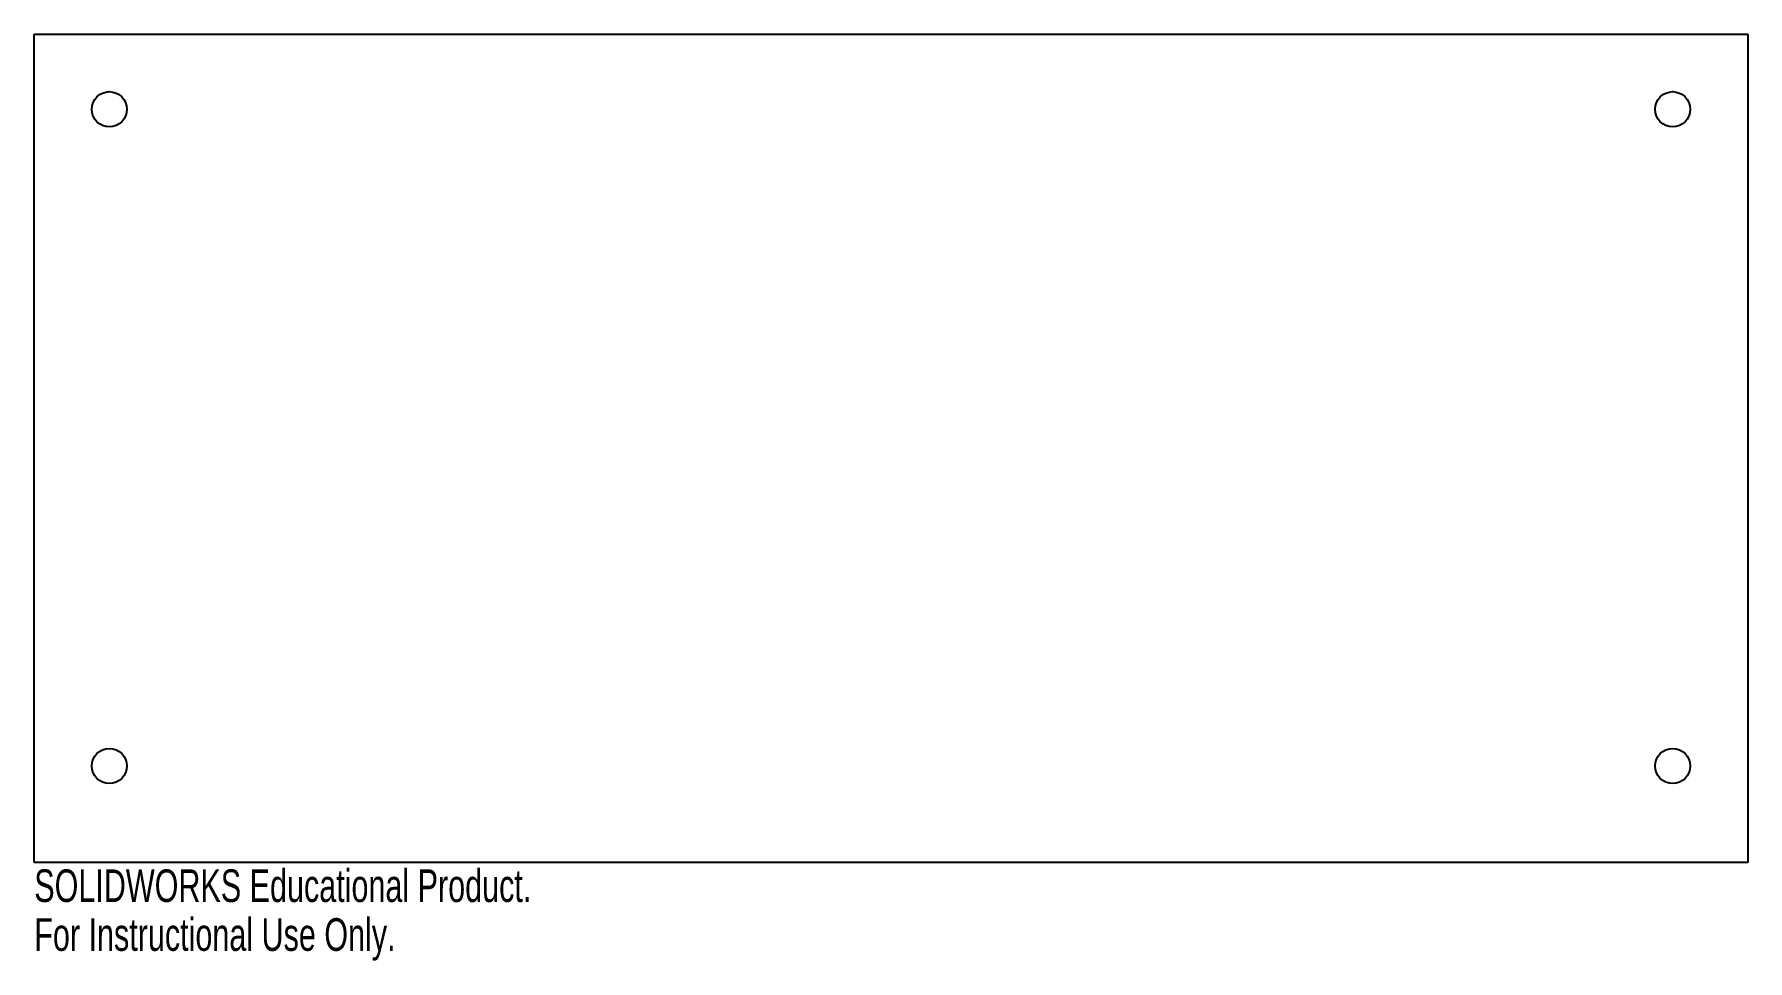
# Model space of a CAD drawing. Header units: inches. Extents: x -5 to 5, y -3 to 2.4.
import ezdxf

# ---------------------------------------------------------------- set-up
doc = ezdxf.new("R2010")
doc.units = ezdxf.units.IN
doc.header["$MEASUREMENT"] = 0
doc.styles.add('SLDTEXTSTYLE0', font='TXT', dxfattribs={"width": 0.7})

msp = doc.modelspace()

# ---------------------------------------------------------------- linework, layer by layer
at = {"color": 7, "linetype": 'Continuous', "lineweight": 25}
for p, q in [((-5, 2.416), (5, 2.416)), ((-5, -2.416), (-5, 2.416)), ((5, 2.416), (5, -2.416)), ((5, -2.416), (-5, -2.416))]:
    msp.add_line(p, q, dxfattribs=at)
for centre in [(-4.562, 1.978), (4.562, 1.978), (-4.562, -1.853), (4.562, -1.853)]:
    msp.add_circle(centre, 0.103, dxfattribs=at)

# ---------------------------------------------------------------- texts
at = {"color": 7, "linetype": 'Continuous', "char_height": 0.1903, "attachment_point": 1, "style": 'SLDTEXTSTYLE0'}
for s, insert in [('SOLIDWORKS Educational Product.', (-5, -2.456)), ('For Instructional Use Only.', (-5, -2.741))]:
    msp.add_mtext(s, dxfattribs=dict(at, insert=insert))

doc.saveas('drawing.dxf')
